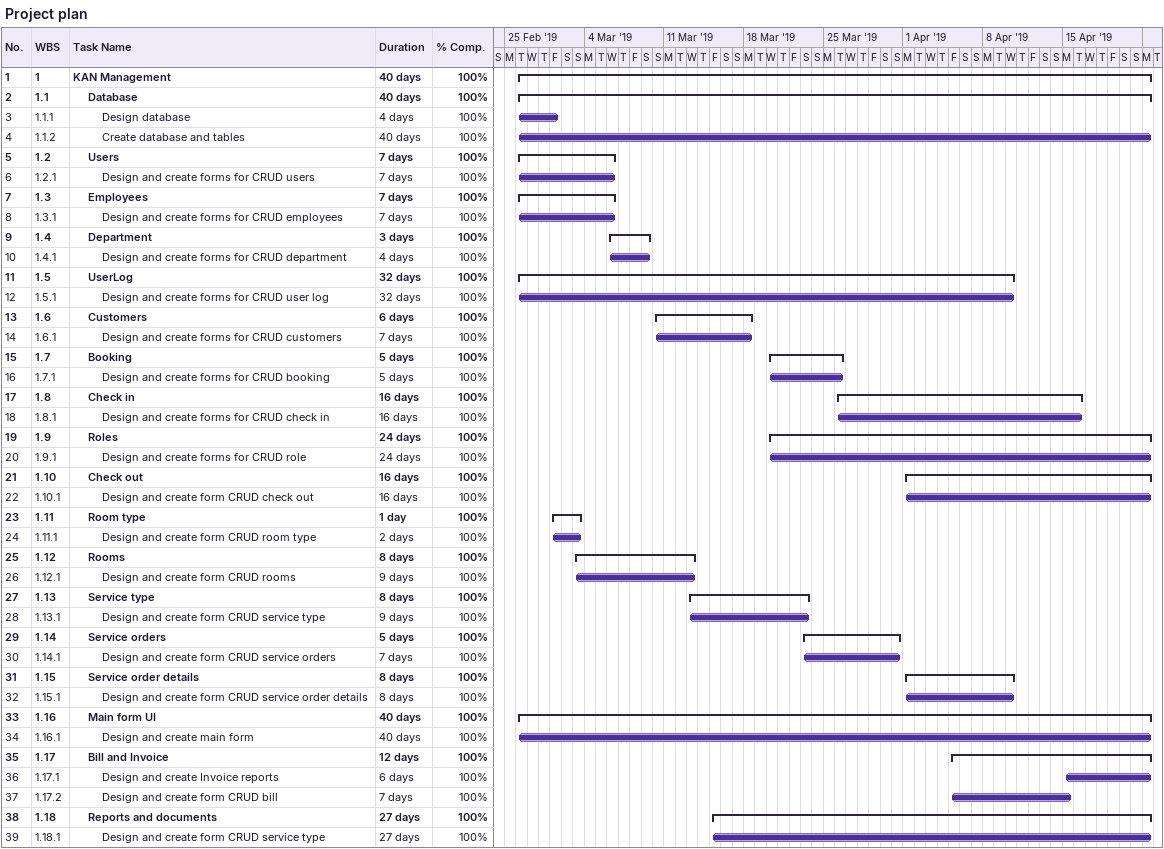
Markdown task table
Project plan

| ID | WBS | Task | Duration | Start | Finish | % complete |
|---|---|---|---|---|---|---|
| 1 | 1 | **KAN Management** | 40d | 2019-02-26 | 2019-04-22 | 100 |
| 2 | 1.1 | **Database** | 40d | 2019-02-26 | 2019-04-22 | 100 |
| 3 | 1.1.1 | Design database | 4d | 2019-02-26 | 2019-03-01 | 100 |
| 4 | 1.1.2 | Create database and tables | 40d | 2019-02-26 | 2019-04-22 | 100 |
| 5 | 1.2 | **Users** | 7d | 2019-02-26 | 2019-03-06 | 100 |
| 6 | 1.2.1 | Design and create forms for CRUD users | 7d | 2019-02-26 | 2019-03-06 | 100 |
| 7 | 1.3 | **Employees** | 7d | 2019-02-26 | 2019-03-06 | 100 |
| 8 | 1.3.1 | Design and create forms for CRUD employees | 7d | 2019-02-26 | 2019-03-06 | 100 |
| 9 | 1.4 | **Department** | 3d | 2019-03-06 | 2019-03-09 | 100 |
| 10 | 1.4.1 | Design and create forms for CRUD department | 4d | 2019-03-06 | 2019-03-09 | 100 |
| 11 | 1.5 | **UserLog** | 32d | 2019-02-26 | 2019-04-10 | 100 |
| 12 | 1.5.1 | Design and create forms for CRUD user log | 32d | 2019-02-26 | 2019-04-10 | 100 |
| 13 | 1.6 | **Customers** | 6d | 2019-03-10 | 2019-03-18 | 100 |
| 14 | 1.6.1 | Design and create forms for CRUD customers | 7d | 2019-03-10 | 2019-03-18 | 100 |
| 15 | 1.7 | **Booking** | 5d | 2019-03-20 | 2019-03-26 | 100 |
| 16 | 1.7.1 | Design and create forms for CRUD booking | 5d | 2019-03-20 | 2019-03-26 | 100 |
| 17 | 1.8 | **Check in** | 16d | 2019-03-26 | 2019-04-16 | 100 |
| 18 | 1.8.1 | Design and create forms for CRUD check in | 16d | 2019-03-26 | 2019-04-16 | 100 |
| 19 | 1.9 | **Roles** | 24d | 2019-03-20 | 2019-04-22 | 100 |
| 20 | 1.9.1 | Design and create forms for CRUD role | 24d | 2019-03-20 | 2019-04-22 | 100 |
| 21 | 1.10 | **Check out** | 16d | 2019-04-01 | 2019-04-22 | 100 |
| 22 | 1.10.1 | Design and create form CRUD check out | 16d | 2019-04-01 | 2019-04-22 | 100 |
| 23 | 1.11 | **Room type** | 1d | 2019-03-01 | 2019-03-03 | 100 |
| 24 | 1.11.1 | Design and create form CRUD room type | 2d | 2019-03-01 | 2019-03-03 | 100 |
| 25 | 1.12 | **Rooms** | 8d | 2019-03-03 | 2019-03-13 | 100 |
| 26 | 1.12.1 | Design and create form CRUD rooms | 9d | 2019-03-03 | 2019-03-13 | 100 |
| 27 | 1.13 | **Service type** | 8d | 2019-03-13 | 2019-03-23 | 100 |
| 28 | 1.13.1 | Design and create form CRUD service type | 9d | 2019-03-13 | 2019-03-23 | 100 |
| 29 | 1.14 | **Service orders** | 5d | 2019-03-23 | 2019-03-31 | 100 |
| 30 | 1.14.1 | Design and create form CRUD service orders | 7d | 2019-03-23 | 2019-03-31 | 100 |
| 31 | 1.15 | **Service order details** | 8d | 2019-04-01 | 2019-04-10 | 100 |
| 32 | 1.15.1 | Design and create form CRUD service order details | 8d | 2019-04-01 | 2019-04-10 | 100 |
| 33 | 1.16 | **Main form UI** | 40d | 2019-02-26 | 2019-04-22 | 100 |
| 34 | 1.16.1 | Design and create main form | 40d | 2019-02-26 | 2019-04-22 | 100 |
| 35 | 1.17 | **Bill and Invoice** | 12d | 2019-04-05 | 2019-04-22 | 100 |
| 36 | 1.17.1 | Design and create Invoice reports | 6d | 2019-04-15 | 2019-04-22 | 100 |
| 37 | 1.17.2 | Design and create form CRUD bill | 7d | 2019-04-05 | 2019-04-15 | 100 |
| 38 | 1.18 | **Reports and documents** | 27d | 2019-03-15 | 2019-04-22 | 100 |
| 39 | 1.18.1 | Design and create form CRUD service type | 27d | 2019-03-15 | 2019-04-22 | 100 |
